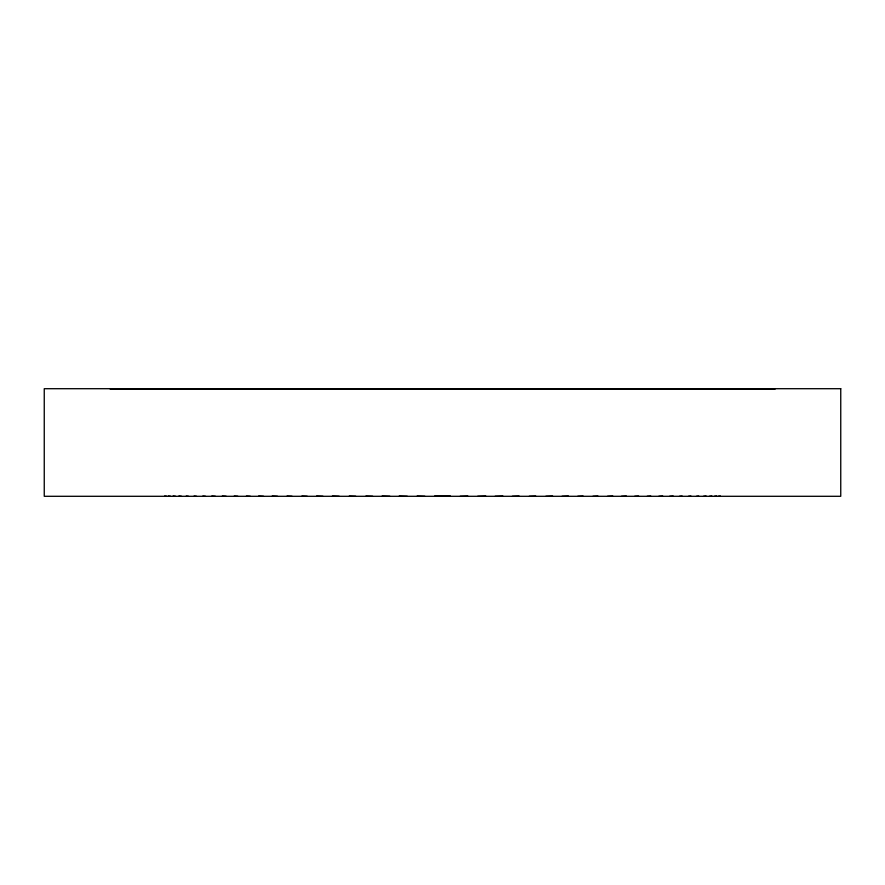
<?xml version="1.0" encoding="UTF-8"?>
<svg xmlns="http://www.w3.org/2000/svg" width="885" height="885" viewBox="0 0 885 885"><rect width="100%" height="100%" fill="white"/><g stroke="black" fill="none" stroke-linecap="round" stroke-linejoin="round"><path stroke-width="1.33" d="M423.163 388.88L774.983 388.88L110.017 388.88L423.24 388.703M293.278 388.88L293.864 388.703M276.253 388.88L276.905 388.703M259.792 388.88L260.511 388.703M243.95 388.88L244.736 388.703M228.784 388.88L229.624 388.703M214.336 388.88L215.232 388.703M200.663 388.88L201.614 388.703M187.808 388.88L188.804 388.703M175.805 388.88L176.856 388.703M164.71 388.88L165.805 388.703M154.565 388.88L155.694 388.703M145.383 388.88L146.545 388.703M137.208 388.88L138.403 388.703M130.073 388.88L131.29 388.703M123.988 388.88L125.239 388.703M118.977 388.88L120.249 388.703M115.072 388.88L116.355 388.703M110.581 388.88L113.557 388.703M718.277 496.297L720.39 496.042M714.427 496.297L716.662 496.042M709.505 496.297L711.883 496.042M703.531 496.297L706.097 496.042M696.528 496.297L698.752 496.087M688.519 496.297L690.931 496.087M679.536 496.297L682.169 496.087M669.624 496.297L673.197 496.042M658.816 496.297L662.699 496.042M647.156 496.297L650.763 496.076M634.678 496.297L638.583 496.076M621.458 496.297L626.359 496.042M607.519 496.297L612.785 496.042M592.928 496.297L597.939 496.065M577.75 496.297L583.093 496.065M562.03 496.297L568.413 496.042M545.846 496.297L552.594 496.042M529.252 496.297L535.702 496.065M512.315 496.297L519.075 496.065M495.102 496.297L502.868 496.042M477.69 496.297L485.754 496.042M450.432 496.054L434.568 496.054M460.134 496.297L467.833 496.054M417.167 496.054L424.866 496.297M399.246 496.042L407.31 496.297M382.132 496.042L389.898 496.297M365.925 496.065L372.685 496.297M349.298 496.065L355.748 496.297M332.406 496.042L339.154 496.297M316.587 496.042L322.97 496.297M301.907 496.065L307.25 496.297M287.061 496.065L292.072 496.297M272.215 496.042L277.481 496.297M258.641 496.042L263.542 496.297M246.417 496.076L250.322 496.297M234.237 496.076L237.844 496.297M222.301 496.042L226.184 496.297M211.803 496.042L215.376 496.297M202.831 496.087L205.464 496.297M194.069 496.087L196.481 496.297M186.248 496.087L188.472 496.297M178.903 496.042L181.469 496.297M173.117 496.042L175.495 496.297M168.338 496.042L170.573 496.297M164.61 496.042L166.723 496.297M773.114 388.703L774.464 388.88L773.678 388.703M771.443 388.703L772.738 388.88M768.645 388.703L769.928 388.88M764.751 388.703L766.023 388.88M759.761 388.703L761.011 388.88M753.71 388.703L754.927 388.88M746.597 388.703L747.792 388.88M738.455 388.703L739.617 388.88M729.306 388.703L730.435 388.88M719.195 388.703L720.29 388.88M708.144 388.703L709.195 388.88M696.196 388.703L697.192 388.88M683.386 388.703L684.337 388.88M669.768 388.703L670.664 388.88M655.376 388.703L656.216 388.88M640.264 388.703L641.05 388.88M624.489 388.703L625.208 388.88M608.095 388.703L608.747 388.88M591.136 388.703L591.722 388.88M840.75 388.703L44.25 388.703L44.25 496.297L840.75 496.297L840.75 388.703"/></g></svg>
